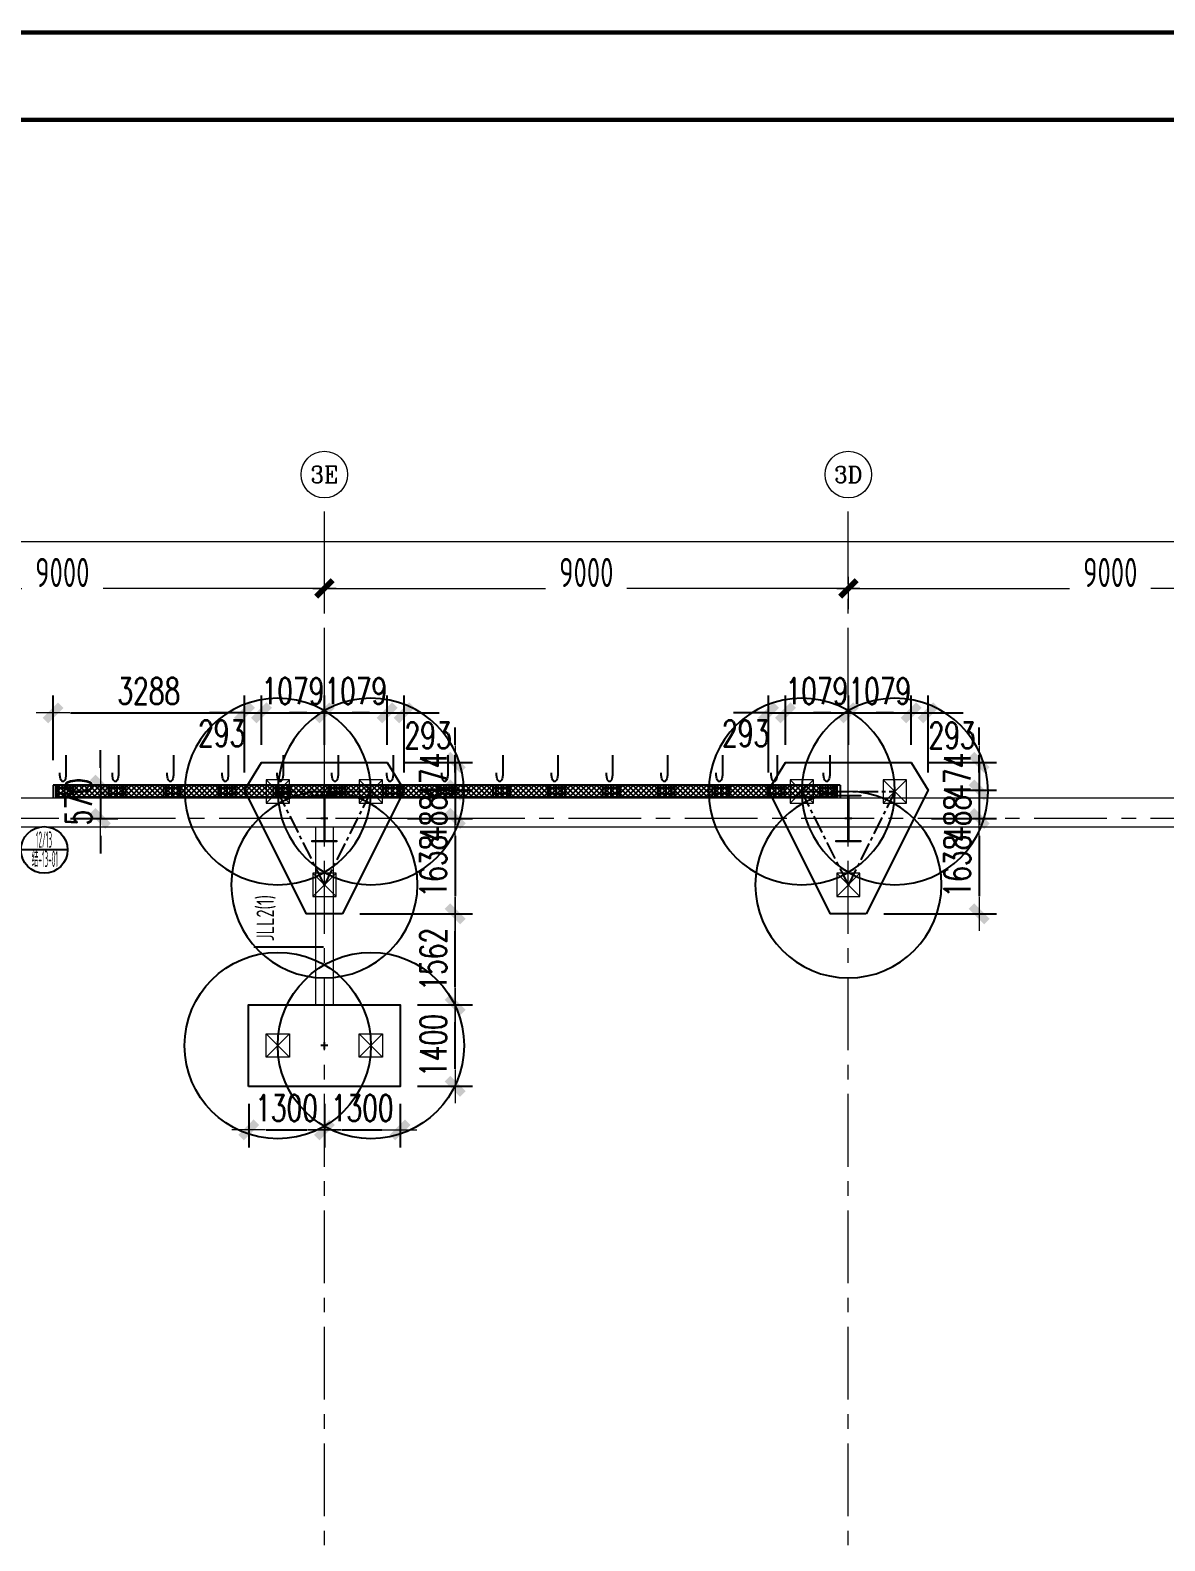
# Model space of a CAD drawing. Extents: x -1201378 to 2367219, y -619313 to 244905.
# Drawn here: x -124811 to -105322, y -195851 to -169915 of the extents above; entities that cross this region are included whole.
import ezdxf
from ezdxf.enums import TextEntityAlignment as Align

# ---------------------------------------------------------------- set-up
doc = ezdxf.new("R2010")
doc.units = 0
doc.header["$LTSCALE"] = 1000
doc.linetypes.add('CENTER', pattern=[2, 1.25, -0.25, 0.25, -0.25])
doc.layers.get('0').update_dxf_attribs({"linetype": 'CONTINUOUS'})
doc.layers.get('Defpoints').update_dxf_attribs({"linetype": 'CONTINUOUS'})
for name, color, linetype in [('0-cxFrame', 155, 'CONTINUOUS'), ('2钢材断面', 2, 'CONTINUOUS'), ('30预埋件', 30, 'CONTINUOUS'), ('40钢材投影', 40, 'CONTINUOUS'), ('A-WINDOW', 140, 'CONTINUOUS'), ('ALT_CEN-0-30', 1, 'CENTER'), ('S-DOTE1', 140, 'CENTER'), ('S-HATCH1-W', 252, 'CONTINUOUS'), ('S-SKL-H', 151, 'CONTINUOUS'), ('S-SS', 111, 'CONTINUOUS'), ('S-XXX', 241, 'CONTINUOUS'), ('结构轮廓线', 1, 'CONTINUOUS')]:
    doc.layers.add(name, color=color, linetype=linetype)
for name, color, linetype, lineweight in [('0-cxText', 131, 'CONTINUOUS', 25), ('S-axis', 111, 'CONTINUOUS', 0), ('S-bkl', 4, 'CONTINUOUS', 0), ('S-col', 2, 'CONTINUOUS', 0), ('S-dim', 81, 'CONTINUOUS', 0), ('S-dote', 5, 'CENTER', 0), ('S-zhuang', 1, 'CONTINUOUS', 0)]:
    doc.layers.add(name, color=color, linetype=linetype, lineweight=lineweight)
doc.styles.add('_TCH_AXIS', font='COMPLEX', dxfattribs={"bigfont": 'GBCBIG'})
doc.styles.add('cx_tuming', font='simhei.ttf')
doc.styles.add('cx_tuqian1', font='')
doc.styles.add('DHTEXT-1', font='romans.shx', dxfattribs={"width": 0.7, "bigfont": 'chinese.shx'})
doc.styles.add('HZS', font='hzs.shx', dxfattribs={"width": 0.7, "bigfont": 'hztxt.shx'})
doc.styles.add('SS1', font='tj-romans1.shx', dxfattribs={"width": 0.7, "bigfont": 'tj-hztxt1.shx'})
doc.styles.add('TSSD_Dimension', font='tssdeng.shx', dxfattribs={"width": 0.7, "bigfont": 'hztxt.shx'})
doc.styles.add('样式 1', font='yjkeng.shx', dxfattribs={"width": 0.7, "height": 300, "bigfont": 'yjkchn.shx'})
doc.styles.add('黑体', font='simhei.ttf', dxfattribs={"width": 0.8})
doc.styles.get('cx_tuqian1').set_extended_font_data('SimSun')
doc.dimstyles.new('S-150-ARCHI', dxfattribs={"dimscale": 150, "dimtxt": 3, "dimasz": 2, "dimexe": 2, "dimexo": 2, "dimgap": 1, "dimtad": 1, "dimdec": 0, "dimzin": 0, "dimdsep": 46, "dimtxsty": 'SS1', "dimblk1": 'TT', "dimblk2": 'TT', "dimsah": 1, "dimcen": 1, "dimclrd": 256, "dimclre": 256, "dimclrt": 256, "dimadec": 0, "dimazin": 0, "dimtfac": 1, "dimtdec": 0, "dimtix": 1, "dimtmove": 2, "dimatfit": 0, "dimldrblk": 'TT', "dimfxl": 2, "dimtolj": 1, "dimtzin": 0, "dimarcsym": 0})
doc.dimstyles.new('TSSD_200_200', dxfattribs={"dimtxt": 500, "dimasz": 200, "dimexe": 200, "dimexo": 500, "dimgap": 200, "dimtad": 1, "dimdec": 0, "dimzin": 0, "dimdsep": 46, "dimtxsty": 'TSSD_Dimension', "dimblk": 'ARCHTICK', "dimcen": 0, "dimdle": 200, "dimclrt": 7, "dimadec": 0, "dimazin": 0, "dimtfac": 1, "dimtdec": 0, "dimtix": 1, "dimtmove": 2, "dimatfit": 3, "dimfxl": 1, "dimtolj": 1, "dimtzin": 0, "dimarcsym": 0})

# ---------------------------------------------------------------- blocks, each defined once
blk = doc.blocks.new('w42343243')
at = {"layer": 'S-col'}
blk.add_lwpolyline([(-165069, 621020), (-164639, 621020), (-164639, 621002), (-164848, 621002), (-164848, 620238), (-164639, 620238), (-164639, 620220), (-165069, 620220), (-165069, 620238), (-164860, 620238), (-164860, 621002), (-165069, 621002)], close=True, dxfattribs=at)
blk = doc.blocks.new('42343')
at = {"layer": 'A-WINDOW'}
for p in [(0, 100), (9000, 100)]:
    blk.add_blockref('w42343243', p, dxfattribs=at)
blk = doc.blocks.new('_ArchTick')
at = {"color": 0, "linetype": 'ByBlock', "const_width": 0.5}
blk.add_lwpolyline([(-0.71, -0.71), (0.71, 0.71)], dxfattribs=at)
blk = doc.blocks.new('*D477')
at = {"layer": 'Defpoints', "color": 0, "transparency": 16777216}
for p in [(-119758, -279500), (-128758, -280358), (-119758, -280358)]:
    blk.add_point(p, dxfattribs=at)
at = {"layer": 'S-axis', "color": 0, "lineweight": -2, "transparency": 16777216}
for p, q in [((-128758, -279858), (-128758, -279300)), ((-119758, -279858), (-119758, -279300)), ((-128958, -279500), (-124957, -279500)), ((-119558, -279500), (-123560, -279500))]:
    blk.add_line(p, q, dxfattribs=at)
at = {"layer": 'S-axis', "color": 0, "lineweight": -2, "transparency": 16777216, "xscale": 200, "yscale": 200, "zscale": 200, "rotation": 180}
blk.add_blockref('_ArchTick', (-128758, -279500), dxfattribs=at)
at = {"layer": 'S-axis', "color": 0, "lineweight": -2, "transparency": 16777216, "xscale": 200, "yscale": 200, "zscale": 200}
blk.add_blockref('_ArchTick', (-119758, -279500), dxfattribs=at)
at = {"layer": 'S-axis', "color": 7, "transparency": 16777216, "insert": (-124258, -279225), "char_height": 500, "attachment_point": 5, "style": 'TSSD_Dimension'}
blk.add_mtext('\\A1;9000', dxfattribs=at)
blk = doc.blocks.new('*D478')
at = {"layer": 'Defpoints', "color": 0, "transparency": 16777216}
for p in [(-110758, -279500), (-119758, -280358), (-110758, -280358)]:
    blk.add_point(p, dxfattribs=at)
at = {"layer": 'S-axis', "color": 0, "lineweight": -2, "transparency": 16777216}
for p, q in [((-119758, -279858), (-119758, -279300)), ((-110758, -279858), (-110758, -279300)), ((-119958, -279500), (-115957, -279500)), ((-110558, -279500), (-114560, -279500))]:
    blk.add_line(p, q, dxfattribs=at)
at = {"layer": 'S-axis', "color": 0, "lineweight": -2, "transparency": 16777216, "xscale": 200, "yscale": 200, "zscale": 200, "rotation": 180}
blk.add_blockref('_ArchTick', (-119758, -279500), dxfattribs=at)
at = {"layer": 'S-axis', "color": 0, "lineweight": -2, "transparency": 16777216, "xscale": 200, "yscale": 200, "zscale": 200}
blk.add_blockref('_ArchTick', (-110758, -279500), dxfattribs=at)
at = {"layer": 'S-axis', "color": 7, "transparency": 16777216, "insert": (-115258, -279225), "char_height": 500, "attachment_point": 5, "style": 'TSSD_Dimension'}
blk.add_mtext('\\A1;9000', dxfattribs=at)
blk = doc.blocks.new('*D479')
at = {"layer": 'Defpoints', "color": 0, "transparency": 16777216}
for p in [(-101758, -279500), (-110758, -280358), (-101758, -280358)]:
    blk.add_point(p, dxfattribs=at)
at = {"layer": 'S-axis', "color": 0, "lineweight": -2, "transparency": 16777216}
for p, q in [((-110758, -279858), (-110758, -279300)), ((-101758, -279858), (-101758, -279300)), ((-110958, -279500), (-106957, -279500)), ((-101558, -279500), (-105560, -279500))]:
    blk.add_line(p, q, dxfattribs=at)
at = {"layer": 'S-axis', "color": 0, "lineweight": -2, "transparency": 16777216, "xscale": 200, "yscale": 200, "zscale": 200, "rotation": 180}
blk.add_blockref('_ArchTick', (-110758, -279500), dxfattribs=at)
at = {"layer": 'S-axis', "color": 0, "lineweight": -2, "transparency": 16777216, "xscale": 200, "yscale": 200, "zscale": 200}
blk.add_blockref('_ArchTick', (-101758, -279500), dxfattribs=at)
at = {"layer": 'S-axis', "color": 7, "transparency": 16777216, "insert": (-106258, -279225), "char_height": 500, "attachment_point": 5, "style": 'TSSD_Dimension'}
blk.add_mtext('\\A1;9000', dxfattribs=at)
blk = doc.blocks.new('*D483')
at = {"layer": 'Defpoints', "color": 0, "transparency": 16777216}
for p in [(-82958, -278700), (-268658, -280258), (-82958, -280258)]:
    blk.add_point(p, dxfattribs=at)
at = {"layer": 'S-axis', "color": 0, "lineweight": -2, "transparency": 16777216}
for p, q in [((-268658, -279758), (-268658, -278500)), ((-82958, -279758), (-82958, -278500)), ((-268858, -278700), (-176749, -278700)), ((-82758, -278700), (-174868, -278700))]:
    blk.add_line(p, q, dxfattribs=at)
at = {"layer": 'S-axis', "color": 0, "lineweight": -2, "transparency": 16777216, "xscale": 200, "yscale": 200, "zscale": 200, "rotation": 180}
blk.add_blockref('_ArchTick', (-268658, -278700), dxfattribs=at)
at = {"layer": 'S-axis', "color": 0, "lineweight": -2, "transparency": 16777216, "xscale": 200, "yscale": 200, "zscale": 200}
blk.add_blockref('_ArchTick', (-82958, -278700), dxfattribs=at)
at = {"layer": 'S-axis', "color": 7, "transparency": 16777216, "insert": (-175808, -278425), "char_height": 500, "attachment_point": 5, "style": 'TSSD_Dimension'}
blk.add_mtext('\\A1;185700', dxfattribs=at)
blk = doc.blocks.new('TK22.A0 L(Dragon)')
at = {"layer": '0-cxFrame', "color": 7, "const_width": 0.5}
blk.add_lwpolyline([(0, 0), (-1486, 0), (-1486, 841), (0, 841)], close=True, dxfattribs=at)
at = {"layer": '0-cxFrame', "const_width": 0.5}
blk.add_lwpolyline([(-80, 10), (-1466, 10), (-1466, 831), (-80, 831)], close=True, dxfattribs=at)
at = {"style": '黑体', "flags": 4}
blk.add_attdef('图幅', text='', height=3.3, dxfattribs=at).set_placement((-40, 3), align=Align.RIGHT)
at = {"layer": '0-cxText', "flags": 4}
for tag, height, style, p in [('建设单位', 3.5, 'cx_tuming', (-45, 240)), ('项目名称', 3.5, 'cx_tuming', (-45, 210)), ('子项名称', 3.5, 'cx_tuming', (-45, 180)), ('工程编号', 3.3, 'cx_tuqian1', (-35, 165)), ('图名1', 3.5, 'cx_tuming', (-45, 87)), ('图名2', 3.5, 'cx_tuming', (-45, 79)), ('图名3', 3.5, 'cx_tuming', (-45, 71)), ('出图日期', 3.3, 'cx_tuqian1', (-39, 60)), ('专业', 3.3, 'cx_tuqian1', (-55, 52)), ('图号', 3.3, 'cx_tuqian1', (-55, 44)), ('版次', 3.3, 'cx_tuqian1', (-20, 44))]:
    blk.add_attdef(tag, text='', height=height, dxfattribs=dict(at, style=style)).set_placement(p, align=Align.MIDDLE)
at = {"layer": 'Defpoints', "color": 6, "flags": 4}
for tag, height, style, p in [('tufu', 3.3, '黑体', (-12, 12)), ('dwfname', 4, 'cx_tuqian1', (-80, 3))]:
    blk.add_attdef(tag, text='', height=height, dxfattribs=dict(at, style=style)).set_placement(p, align=Align.RIGHT)
blk = doc.blocks.new('S-ZHUANG-400')
at = {"layer": 'S-zhuang'}
for p, q in [((200, -200), (-200, 200)), ((-200, -200), (200, 200))]:
    blk.add_line(p, q, dxfattribs=at)
blk.add_lwpolyline([(-200, 200), (200, 200), (200, -200), (-200, -200)], close=True, dxfattribs=at)
blk = doc.blocks.new('CT3')
at = {"layer": 'Defpoints'}
for centre in [(-101758, -256416), (-102558, -258016), (-100958, -258016)]:
    blk.add_circle(centre, 1600, dxfattribs=at)
at = {"layer": 'S-DOTE1', "ltscale": 0.25}
for p, q in [((-101758, -257494), (-101758, -257614)), ((-101698, -257554), (-101818, -257554))]:
    blk.add_line(p, q, dxfattribs=at)
at = {"layer": 'S-DOTE1', "linetype": 'CENTER', "ltscale": 0.25}
blk.add_lwpolyline([(-100958, -258016), (-101758, -256416), (-102558, -258016)], close=True, dxfattribs=at)
at = {"layer": 'S-HATCH1-W'}
blk.add_lwpolyline([(-101449, -255916), (-102067, -255916), (-103130, -258042), (-102837, -258516), (-100680, -258516), (-100387, -258042)], close=True, dxfattribs=at)
at = {"layer": 'S-zhuang', "rotation": 90.00000000000001}
for p in [(-101758, -256416), (-102558, -258016), (-100958, -258016)]:
    blk.add_blockref('S-ZHUANG-400', p, dxfattribs=at)
blk = doc.blocks.new('TT')
blk.add_line((-0.969, 0), (0.969, 0))
at = {"const_width": 0.45}
blk.add_lwpolyline([(-0.442, -0.442), (0.442, 0.442)], dxfattribs=at)
blk = doc.blocks.new('*D1711')
at = {"layer": 'Defpoints', "color": 0, "transparency": 16777216}
for p in [(-120837, -181636), (-120837, -182486), (-121130, -182961)]:
    blk.add_point(p, dxfattribs=at)
at = {"layer": 'S-dim', "lineweight": -2, "transparency": 16777216}
for p, q in [((-121130, -182661), (-121130, -181336)), ((-120837, -182186), (-120837, -181336)), ((-121430, -181636), (-121730, -181636)), ((-121130, -181636), (-120837, -181636)), ((-120537, -181636), (-120237, -181636))]:
    blk.add_line(p, q, dxfattribs=at)
at = {"layer": 'S-dim', "lineweight": -2, "transparency": 16777216, "xscale": 300, "yscale": 300, "zscale": 300}
blk.add_blockref('TT', (-121130, -181636), dxfattribs=at)
at = {"layer": 'S-dim', "lineweight": -2, "transparency": 16777216, "xscale": 300, "yscale": 300, "zscale": 300, "rotation": 180}
blk.add_blockref('TT', (-120837, -181636), dxfattribs=at)
at = {"layer": 'S-dim', "transparency": 16777216, "insert": (-121522, -181988), "char_height": 450, "attachment_point": 5, "style": 'SS1'}
blk.add_mtext('\\A1;293', dxfattribs=at)
blk = doc.blocks.new('*D1712')
at = {"layer": 'Defpoints', "color": 0, "transparency": 16777216}
for p in [(-119758, -181636), (-120837, -182486), (-119758, -182486)]:
    blk.add_point(p, dxfattribs=at)
at = {"layer": 'S-dim', "lineweight": -2, "transparency": 16777216}
for p, q in [((-120837, -182186), (-120837, -181336)), ((-119758, -182186), (-119758, -181336)), ((-121137, -181636), (-121437, -181636)), ((-120837, -181636), (-119758, -181636)), ((-119458, -181636), (-119158, -181636))]:
    blk.add_line(p, q, dxfattribs=at)
at = {"layer": 'S-dim', "lineweight": -2, "transparency": 16777216, "xscale": 300, "yscale": 300, "zscale": 300}
blk.add_blockref('TT', (-120837, -181636), dxfattribs=at)
at = {"layer": 'S-dim', "lineweight": -2, "transparency": 16777216, "xscale": 300, "yscale": 300, "zscale": 300, "rotation": 180}
blk.add_blockref('TT', (-119758, -181636), dxfattribs=at)
at = {"layer": 'S-dim', "transparency": 16777216, "insert": (-120298, -181261), "char_height": 450, "attachment_point": 5, "style": 'SS1'}
blk.add_mtext('\\A1;1079', dxfattribs=at)
blk = doc.blocks.new('*D1713')
at = {"layer": 'Defpoints', "color": 0, "transparency": 16777216}
for p in [(-118680, -181636), (-119758, -182486), (-118680, -182486)]:
    blk.add_point(p, dxfattribs=at)
at = {"layer": 'S-dim', "lineweight": -2, "transparency": 16777216}
for p, q in [((-119758, -182186), (-119758, -181336)), ((-118680, -182186), (-118680, -181336)), ((-120058, -181636), (-120358, -181636)), ((-119758, -181636), (-118680, -181636)), ((-118380, -181636), (-118080, -181636))]:
    blk.add_line(p, q, dxfattribs=at)
at = {"layer": 'S-dim', "lineweight": -2, "transparency": 16777216, "xscale": 300, "yscale": 300, "zscale": 300}
blk.add_blockref('TT', (-119758, -181636), dxfattribs=at)
at = {"layer": 'S-dim', "lineweight": -2, "transparency": 16777216, "xscale": 300, "yscale": 300, "zscale": 300, "rotation": 180}
blk.add_blockref('TT', (-118680, -181636), dxfattribs=at)
at = {"layer": 'S-dim', "transparency": 16777216, "insert": (-119219, -181261), "char_height": 450, "attachment_point": 5, "style": 'SS1'}
blk.add_mtext('\\A1;1079', dxfattribs=at)
blk = doc.blocks.new('*D1714')
at = {"layer": 'Defpoints', "color": 0, "transparency": 16777216}
for p in [(-118387, -181636), (-118680, -182486), (-118387, -182961)]:
    blk.add_point(p, dxfattribs=at)
at = {"layer": 'S-dim', "lineweight": -2, "transparency": 16777216}
for p, q in [((-118680, -182186), (-118680, -181336)), ((-118387, -182661), (-118387, -181336)), ((-118980, -181636), (-119280, -181636)), ((-118680, -181636), (-118387, -181636)), ((-118087, -181636), (-117787, -181636))]:
    blk.add_line(p, q, dxfattribs=at)
at = {"layer": 'S-dim', "lineweight": -2, "transparency": 16777216, "xscale": 300, "yscale": 300, "zscale": 300}
blk.add_blockref('TT', (-118680, -181636), dxfattribs=at)
at = {"layer": 'S-dim', "lineweight": -2, "transparency": 16777216, "xscale": 300, "yscale": 300, "zscale": 300, "rotation": 180}
blk.add_blockref('TT', (-118387, -181636), dxfattribs=at)
at = {"layer": 'S-dim', "transparency": 16777216, "insert": (-117976, -182022), "char_height": 450, "attachment_point": 5, "style": 'SS1'}
blk.add_mtext('\\A1;293', dxfattribs=at)
blk = doc.blocks.new('*D1715')
at = {"layer": 'Defpoints', "color": 0, "transparency": 16777216}
for p in [(-118680, -182486), (-118387, -182961), (-117511, -182961)]:
    blk.add_point(p, dxfattribs=at)
at = {"layer": 'S-dim', "lineweight": -2, "transparency": 16777216}
for p, q in [((-117511, -182186), (-117511, -181886)), ((-118380, -182486), (-117211, -182486)), ((-117511, -182486), (-117511, -182961)), ((-118087, -182961), (-117211, -182961)), ((-117511, -183261), (-117511, -183561))]:
    blk.add_line(p, q, dxfattribs=at)
at = {"layer": 'S-dim', "lineweight": -2, "transparency": 16777216, "xscale": 300, "yscale": 300, "zscale": 300}
for p, rotation in [((-117511, -182486), 270), ((-117511, -182961), 90)]:
    blk.add_blockref('TT', p, dxfattribs=dict(at, rotation=rotation))
at = {"layer": 'S-dim', "transparency": 16777216, "insert": (-117886, -182723), "char_height": 450, "attachment_point": 5, "rotation": 90, "style": 'SS1'}
blk.add_mtext('\\A1;474', dxfattribs=at)
blk = doc.blocks.new('*D1716')
at = {"layer": 'Defpoints', "color": 0, "transparency": 16777216}
for p in [(-118387, -182961), (-118630, -183448), (-117511, -183448)]:
    blk.add_point(p, dxfattribs=at)
at = {"layer": 'S-dim', "lineweight": -2, "transparency": 16777216}
for p, q in [((-117511, -182661), (-117511, -182361)), ((-118087, -182961), (-117211, -182961)), ((-117511, -182961), (-117511, -183448)), ((-118330, -183448), (-117211, -183448)), ((-117511, -183748), (-117511, -184048))]:
    blk.add_line(p, q, dxfattribs=at)
at = {"layer": 'S-dim', "lineweight": -2, "transparency": 16777216, "xscale": 300, "yscale": 300, "zscale": 300}
for p, rotation in [((-117511, -182961), 270), ((-117511, -183448), 90)]:
    blk.add_blockref('TT', p, dxfattribs=dict(at, rotation=rotation))
at = {"layer": 'S-dim', "transparency": 16777216, "insert": (-117886, -183448), "char_height": 450, "attachment_point": 5, "rotation": 90, "style": 'SS1'}
blk.add_mtext('\\A1;488', dxfattribs=at)
blk = doc.blocks.new('*D1717')
at = {"layer": 'Defpoints', "color": 0, "transparency": 16777216}
for p in [(-118630, -183448), (-119449, -185086), (-117511, -185086)]:
    blk.add_point(p, dxfattribs=at)
at = {"layer": 'S-dim', "lineweight": -2, "transparency": 16777216}
for p, q in [((-118330, -183448), (-117211, -183448)), ((-117511, -183748), (-117511, -184786)), ((-119149, -185086), (-117211, -185086))]:
    blk.add_line(p, q, dxfattribs=at)
at = {"layer": 'S-dim', "lineweight": -2, "transparency": 16777216, "xscale": 300, "yscale": 300, "zscale": 300}
for p, rotation in [((-117511, -183448), 90), ((-117511, -185086), 270)]:
    blk.add_blockref('TT', p, dxfattribs=dict(at, rotation=rotation))
at = {"layer": 'S-dim', "transparency": 16777216, "insert": (-117886, -184267), "char_height": 450, "attachment_point": 5, "rotation": 90, "style": 'SS1'}
blk.add_mtext('\\A1;1638', dxfattribs=at)
blk = doc.blocks.new('*D1718')
at = {"layer": 'Defpoints', "color": 0, "transparency": 16777216}
for p in [(-111837, -181636), (-111837, -182486), (-112130, -182961)]:
    blk.add_point(p, dxfattribs=at)
at = {"layer": 'S-dim', "lineweight": -2, "transparency": 16777216}
for p, q in [((-112130, -182661), (-112130, -181336)), ((-111837, -182186), (-111837, -181336)), ((-112430, -181636), (-112730, -181636)), ((-112130, -181636), (-111837, -181636)), ((-111537, -181636), (-111237, -181636))]:
    blk.add_line(p, q, dxfattribs=at)
at = {"layer": 'S-dim', "lineweight": -2, "transparency": 16777216, "xscale": 300, "yscale": 300, "zscale": 300}
blk.add_blockref('TT', (-112130, -181636), dxfattribs=at)
at = {"layer": 'S-dim', "lineweight": -2, "transparency": 16777216, "xscale": 300, "yscale": 300, "zscale": 300, "rotation": 180}
blk.add_blockref('TT', (-111837, -181636), dxfattribs=at)
at = {"layer": 'S-dim', "transparency": 16777216, "insert": (-112522, -181988), "char_height": 450, "attachment_point": 5, "style": 'SS1'}
blk.add_mtext('\\A1;293', dxfattribs=at)
blk = doc.blocks.new('*D1719')
at = {"layer": 'Defpoints', "color": 0, "transparency": 16777216}
for p in [(-110758, -181636), (-111837, -182486), (-110758, -182486)]:
    blk.add_point(p, dxfattribs=at)
at = {"layer": 'S-dim', "lineweight": -2, "transparency": 16777216}
for p, q in [((-111837, -182186), (-111837, -181336)), ((-110758, -182186), (-110758, -181336)), ((-112137, -181636), (-112437, -181636)), ((-111837, -181636), (-110758, -181636)), ((-110458, -181636), (-110158, -181636))]:
    blk.add_line(p, q, dxfattribs=at)
at = {"layer": 'S-dim', "lineweight": -2, "transparency": 16777216, "xscale": 300, "yscale": 300, "zscale": 300}
blk.add_blockref('TT', (-111837, -181636), dxfattribs=at)
at = {"layer": 'S-dim', "lineweight": -2, "transparency": 16777216, "xscale": 300, "yscale": 300, "zscale": 300, "rotation": 180}
blk.add_blockref('TT', (-110758, -181636), dxfattribs=at)
at = {"layer": 'S-dim', "transparency": 16777216, "insert": (-111298, -181261), "char_height": 450, "attachment_point": 5, "style": 'SS1'}
blk.add_mtext('\\A1;1079', dxfattribs=at)
blk = doc.blocks.new('*D1720')
at = {"layer": 'Defpoints', "color": 0, "transparency": 16777216}
for p in [(-109680, -181636), (-110758, -182486), (-109680, -182486)]:
    blk.add_point(p, dxfattribs=at)
at = {"layer": 'S-dim', "lineweight": -2, "transparency": 16777216}
for p, q in [((-110758, -182186), (-110758, -181336)), ((-109680, -182186), (-109680, -181336)), ((-111058, -181636), (-111358, -181636)), ((-110758, -181636), (-109680, -181636)), ((-109380, -181636), (-109080, -181636))]:
    blk.add_line(p, q, dxfattribs=at)
at = {"layer": 'S-dim', "lineweight": -2, "transparency": 16777216, "xscale": 300, "yscale": 300, "zscale": 300}
blk.add_blockref('TT', (-110758, -181636), dxfattribs=at)
at = {"layer": 'S-dim', "lineweight": -2, "transparency": 16777216, "xscale": 300, "yscale": 300, "zscale": 300, "rotation": 180}
blk.add_blockref('TT', (-109680, -181636), dxfattribs=at)
at = {"layer": 'S-dim', "transparency": 16777216, "insert": (-110219, -181261), "char_height": 450, "attachment_point": 5, "style": 'SS1'}
blk.add_mtext('\\A1;1079', dxfattribs=at)
blk = doc.blocks.new('*D1721')
at = {"layer": 'Defpoints', "color": 0, "transparency": 16777216}
for p in [(-109387, -181636), (-109680, -182486), (-109387, -182961)]:
    blk.add_point(p, dxfattribs=at)
at = {"layer": 'S-dim', "lineweight": -2, "transparency": 16777216}
for p, q in [((-109680, -182186), (-109680, -181336)), ((-109387, -182661), (-109387, -181336)), ((-109980, -181636), (-110280, -181636)), ((-109680, -181636), (-109387, -181636)), ((-109087, -181636), (-108787, -181636))]:
    blk.add_line(p, q, dxfattribs=at)
at = {"layer": 'S-dim', "lineweight": -2, "transparency": 16777216, "xscale": 300, "yscale": 300, "zscale": 300}
blk.add_blockref('TT', (-109680, -181636), dxfattribs=at)
at = {"layer": 'S-dim', "lineweight": -2, "transparency": 16777216, "xscale": 300, "yscale": 300, "zscale": 300, "rotation": 180}
blk.add_blockref('TT', (-109387, -181636), dxfattribs=at)
at = {"layer": 'S-dim', "transparency": 16777216, "insert": (-108976, -182022), "char_height": 450, "attachment_point": 5, "style": 'SS1'}
blk.add_mtext('\\A1;293', dxfattribs=at)
blk = doc.blocks.new('*D1722')
at = {"layer": 'Defpoints', "color": 0, "transparency": 16777216}
for p in [(-109680, -182486), (-109387, -182961), (-108511, -182961)]:
    blk.add_point(p, dxfattribs=at)
at = {"layer": 'S-dim', "lineweight": -2, "transparency": 16777216}
for p, q in [((-108511, -182186), (-108511, -181886)), ((-109380, -182486), (-108211, -182486)), ((-108511, -182486), (-108511, -182961)), ((-109087, -182961), (-108211, -182961)), ((-108511, -183261), (-108511, -183561))]:
    blk.add_line(p, q, dxfattribs=at)
at = {"layer": 'S-dim', "lineweight": -2, "transparency": 16777216, "xscale": 300, "yscale": 300, "zscale": 300}
for p, rotation in [((-108511, -182486), 270), ((-108511, -182961), 90)]:
    blk.add_blockref('TT', p, dxfattribs=dict(at, rotation=rotation))
at = {"layer": 'S-dim', "transparency": 16777216, "insert": (-108886, -182723), "char_height": 450, "attachment_point": 5, "rotation": 90, "style": 'SS1'}
blk.add_mtext('\\A1;474', dxfattribs=at)
blk = doc.blocks.new('*D1723')
at = {"layer": 'Defpoints', "color": 0, "transparency": 16777216}
for p in [(-109387, -182961), (-109630, -183448), (-108511, -183448)]:
    blk.add_point(p, dxfattribs=at)
at = {"layer": 'S-dim', "lineweight": -2, "transparency": 16777216}
for p, q in [((-108511, -182661), (-108511, -182361)), ((-109087, -182961), (-108211, -182961)), ((-108511, -182961), (-108511, -183448)), ((-109330, -183448), (-108211, -183448)), ((-108511, -183748), (-108511, -184048))]:
    blk.add_line(p, q, dxfattribs=at)
at = {"layer": 'S-dim', "lineweight": -2, "transparency": 16777216, "xscale": 300, "yscale": 300, "zscale": 300}
for p, rotation in [((-108511, -182961), 270), ((-108511, -183448), 90)]:
    blk.add_blockref('TT', p, dxfattribs=dict(at, rotation=rotation))
at = {"layer": 'S-dim', "transparency": 16777216, "insert": (-108886, -183448), "char_height": 450, "attachment_point": 5, "rotation": 90, "style": 'SS1'}
blk.add_mtext('\\A1;488', dxfattribs=at)
blk = doc.blocks.new('*D1724')
at = {"layer": 'Defpoints', "color": 0, "transparency": 16777216}
for p in [(-109630, -183448), (-110449, -185086), (-108511, -185086)]:
    blk.add_point(p, dxfattribs=at)
at = {"layer": 'S-dim', "lineweight": -2, "transparency": 16777216}
for p, q in [((-109330, -183448), (-108211, -183448)), ((-108511, -183748), (-108511, -184786)), ((-110149, -185086), (-108211, -185086))]:
    blk.add_line(p, q, dxfattribs=at)
at = {"layer": 'S-dim', "lineweight": -2, "transparency": 16777216, "xscale": 300, "yscale": 300, "zscale": 300}
for p, rotation in [((-108511, -183448), 90), ((-108511, -185086), 270)]:
    blk.add_blockref('TT', p, dxfattribs=dict(at, rotation=rotation))
at = {"layer": 'S-dim', "transparency": 16777216, "insert": (-108886, -184267), "char_height": 450, "attachment_point": 5, "rotation": 90, "style": 'SS1'}
blk.add_mtext('\\A1;1638', dxfattribs=at)
blk = doc.blocks.new('CT2')
at = {"layer": 'Defpoints'}
for centre in [(-193625, -186366), (-193625, -187966)]:
    blk.add_circle(centre, 1600, dxfattribs=at)
at = {"layer": 'S-DOTE1', "ltscale": 0.25}
for p, q in [((-193565, -187166), (-193685, -187166)), ((-193625, -187226), (-193625, -187106))]:
    blk.add_line(p, q, dxfattribs=at)
at = {"layer": 'S-HATCH1-W'}
blk.add_lwpolyline([(-194325, -185866), (-192925, -185866), (-192925, -188466), (-194325, -188466)], close=True, dxfattribs=at)
at = {"layer": 'S-zhuang'}
for p in [(-193625, -186366), (-193625, -187966)]:
    blk.add_blockref('S-ZHUANG-400', p, dxfattribs=at)
blk = doc.blocks.new('*D2977')
at = {"layer": 'Defpoints', "color": 0, "transparency": 16777216}
for p in [(-121058, -188048), (-119758, -188048), (-119758, -188796)]:
    blk.add_point(p, dxfattribs=at)
at = {"layer": 'S-dim', "lineweight": -2, "transparency": 16777216}
for p, q in [((-121058, -188348), (-121058, -189096)), ((-119758, -188348), (-119758, -189096)), ((-120758, -188796), (-120058, -188796))]:
    blk.add_line(p, q, dxfattribs=at)
at = {"layer": 'S-dim', "lineweight": -2, "transparency": 16777216, "xscale": 300, "yscale": 300, "zscale": 300, "rotation": 180}
blk.add_blockref('TT', (-121058, -188796), dxfattribs=at)
at = {"layer": 'S-dim', "lineweight": -2, "transparency": 16777216, "xscale": 300, "yscale": 300, "zscale": 300}
blk.add_blockref('TT', (-119758, -188796), dxfattribs=at)
at = {"layer": 'S-dim', "transparency": 16777216, "insert": (-120408, -188421), "char_height": 450, "attachment_point": 5, "style": 'SS1'}
blk.add_mtext('\\A1;1300', dxfattribs=at)
blk = doc.blocks.new('*D2978')
at = {"layer": 'Defpoints', "color": 0, "transparency": 16777216}
for p in [(-119758, -188048), (-118458, -188048), (-118458, -188796)]:
    blk.add_point(p, dxfattribs=at)
at = {"layer": 'S-dim', "lineweight": -2, "transparency": 16777216}
for p, q in [((-119758, -188348), (-119758, -189096)), ((-118458, -188348), (-118458, -189096)), ((-119458, -188796), (-118758, -188796))]:
    blk.add_line(p, q, dxfattribs=at)
at = {"layer": 'S-dim', "lineweight": -2, "transparency": 16777216, "xscale": 300, "yscale": 300, "zscale": 300, "rotation": 180}
blk.add_blockref('TT', (-119758, -188796), dxfattribs=at)
at = {"layer": 'S-dim', "lineweight": -2, "transparency": 16777216, "xscale": 300, "yscale": 300, "zscale": 300}
blk.add_blockref('TT', (-118458, -188796), dxfattribs=at)
at = {"layer": 'S-dim', "transparency": 16777216, "insert": (-119108, -188421), "char_height": 450, "attachment_point": 5, "style": 'SS1'}
blk.add_mtext('\\A1;1300', dxfattribs=at)
blk = doc.blocks.new('*D2979')
at = {"layer": 'Defpoints', "color": 0, "transparency": 16777216}
for p in [(-118458, -186648), (-117511, -186648), (-118458, -188048)]:
    blk.add_point(p, dxfattribs=at)
at = {"layer": 'S-dim', "lineweight": -2, "transparency": 16777216}
for p, q in [((-118158, -186648), (-117211, -186648)), ((-117511, -187748), (-117511, -186948)), ((-118158, -188048), (-117211, -188048))]:
    blk.add_line(p, q, dxfattribs=at)
at = {"layer": 'S-dim', "lineweight": -2, "transparency": 16777216, "xscale": 300, "yscale": 300, "zscale": 300}
for p, rotation in [((-117511, -186648), 90), ((-117511, -188048), 270)]:
    blk.add_blockref('TT', p, dxfattribs=dict(at, rotation=rotation))
at = {"layer": 'S-dim', "transparency": 16777216, "insert": (-117886, -187348), "char_height": 450, "attachment_point": 5, "rotation": 90, "style": 'SS1'}
blk.add_mtext('\\A1;1400', dxfattribs=at)
blk = doc.blocks.new('*D2980')
at = {"layer": 'Defpoints', "color": 0, "transparency": 16777216}
for p in [(-119449, -185086), (-117511, -185086), (-118458, -186648)]:
    blk.add_point(p, dxfattribs=at)
at = {"layer": 'S-dim', "lineweight": -2, "transparency": 16777216}
for p, q in [((-119149, -185086), (-117211, -185086)), ((-117511, -186348), (-117511, -185386)), ((-118158, -186648), (-117211, -186648))]:
    blk.add_line(p, q, dxfattribs=at)
at = {"layer": 'S-dim', "lineweight": -2, "transparency": 16777216, "xscale": 300, "yscale": 300, "zscale": 300}
for p, rotation in [((-117511, -185086), 90), ((-117511, -186648), 270)]:
    blk.add_blockref('TT', p, dxfattribs=dict(at, rotation=rotation))
at = {"layer": 'S-dim', "transparency": 16777216, "insert": (-117886, -185867), "char_height": 450, "attachment_point": 5, "rotation": 90, "style": 'SS1'}
blk.add_mtext('\\A1;1562', dxfattribs=at)
blk = doc.blocks.new('*D6563')
at = {"layer": 'Defpoints', "color": 0, "transparency": 16777216}
for p in [(-121130, -181636), (-124418, -182748), (-121130, -182961)]:
    blk.add_point(p, dxfattribs=at)
at = {"layer": 'S-dim', "lineweight": -2, "transparency": 16777216}
for p, q in [((-124418, -182448), (-124418, -181336)), ((-121130, -182661), (-121130, -181336)), ((-124118, -181636), (-121430, -181636))]:
    blk.add_line(p, q, dxfattribs=at)
at = {"layer": 'S-dim', "lineweight": -2, "transparency": 16777216, "xscale": 300, "yscale": 300, "zscale": 300, "rotation": 180}
blk.add_blockref('TT', (-124418, -181636), dxfattribs=at)
at = {"layer": 'S-dim', "lineweight": -2, "transparency": 16777216, "xscale": 300, "yscale": 300, "zscale": 300}
blk.add_blockref('TT', (-121130, -181636), dxfattribs=at)
at = {"layer": 'S-dim', "transparency": 16777216, "insert": (-122774, -181261), "char_height": 450, "attachment_point": 5, "style": 'SS1'}
blk.add_mtext('\\A1;3288', dxfattribs=at)
blk = doc.blocks.new('*D6564')
at = {"layer": 'Defpoints', "color": 0, "transparency": 16777216}
for p in [(-124418, -182878), (-124418, -183448), (-123604, -183448)]:
    blk.add_point(p, dxfattribs=at)
at = {"layer": 'S-dim', "lineweight": -2, "transparency": 16777216}
for p, q in [((-123604, -182578), (-123604, -182278)), ((-124118, -182878), (-123304, -182878)), ((-123604, -182878), (-123604, -183448)), ((-124118, -183448), (-123304, -183448)), ((-123604, -183748), (-123604, -184048))]:
    blk.add_line(p, q, dxfattribs=at)
at = {"layer": 'S-dim', "lineweight": -2, "transparency": 16777216, "xscale": 300, "yscale": 300, "zscale": 300}
for p, rotation in [((-123604, -182878), 270), ((-123604, -183448), 90)]:
    blk.add_blockref('TT', p, dxfattribs=dict(at, rotation=rotation))
at = {"layer": 'S-dim', "transparency": 16777216, "insert": (-123979, -183163), "char_height": 450, "attachment_point": 5, "rotation": 90, "style": 'SS1'}
blk.add_mtext('\\A1;570', dxfattribs=at)
blk = doc.blocks.new('3号一层翻口')
at = {"layer": '结构轮廓线', "color": 1, "ltscale": 500}
for p, q in [((-410898, -182878), (-424418, -182878)), ((-424418, -182878), (-424418, -183098)), ((-410898, -182878), (-410898, -183098))]:
    blk.add_line(p, q, dxfattribs=at)
blk = doc.blocks.new('20250902145151')
at = {"layer": '2钢材断面'}
for p, q in [((150, 100), (-150, 100)), ((-150, 100), (-150, -100)), ((150, -100), (150, 100)), ((-150, -100), (150, -100))]:
    blk.add_line(p, q, dxfattribs=at)
at = {"layer": '40钢材投影'}
for centre, radius in [((-100, 50), 10), ((-100, 50), 5), ((0, 50), 10), ((0, 50), 5), ((100, 50), 10), ((100, 50), 5), ((-100, -50), 10), ((-100, -50), 5), ((0, -50), 10), ((0, -50), 5), ((100, -50), 10), ((100, -50), 5)]:
    blk.add_circle(centre, radius, dxfattribs=at)
at = {"layer": 'ALT_CEN-0-30', "ltscale": 20}
for p, q in [((-150, 50), (150, 50)), ((-100, 100), (-100, -100)), ((0, 100), (0, -100)), ((100, 100), (100, -100)), ((-150, -50), (150, -50))]:
    blk.add_line(p, q, dxfattribs=at)
blk = doc.blocks.new('20250912153858')
at = {"ltscale": 50}
blk.add_blockref('20250902145151', (0, 100), dxfattribs=at)
at = {"layer": '30预埋件', "style": 'DHTEXT-1', "text_generation_flag": 6, "width": 0.55}
blk.add_attdef('B', (105, -65), '', height=450, dxfattribs=at)
blk = doc.blocks.new('3#轴网')
at = {"layer": 'S-axis'}
for centre in [(-119758.5, -277544.2), (-110758.5, -277544.2)]:
    blk.add_circle(centre, 400, dxfattribs=at)
at = {"layer": 'S-dote'}
for p, q in [((-119758.5, -363428.2), (-119758.5, -277944.2)), ((-110758.5, -363428.2), (-110758.5, -277944.2)), ((-78316.2, -283448.2), (-273210.6, -283448.2))]:
    blk.add_line(p, q, dxfattribs=at)
at = {"layer": 'S-axis', "style": '_TCH_AXIS'}
for s, height, p, p2 in [('3E', 288.12, (-119998.6, -277688.3), (-119518.4, -277688.3)), ('3D', 282.17, (-111000.3, -277685.3), (-110516.6, -277685.3))]:
    blk.add_text(s, height=height, dxfattribs=at).set_placement(p, p2, align=Align.FIT)
at = {"layer": 'S-axis'}
for base, p1, p2, picture, middle in [((-82958.5, -278700.4), (-268658.5, -280258.4), (-82958.5, -280258.4), '*D483', (-175808.5, -278425.4)), ((-119758.5, -279500.4), (-128758.5, -280358.4), (-119758.5, -280358.4), '*D477', (-124258.5, -279225.4)), ((-110758.5, -279500.4), (-119758.5, -280358.4), (-110758.5, -280358.4), '*D478', (-115258.5, -279225.4)), ((-101758.5, -279500.4), (-110758.5, -280358.4), (-101758.5, -280358.4), '*D479', (-106258.5, -279225.4))]:
    dim = blk.add_linear_dim(base=base, p1=p1, p2=p2, angle=0, dimstyle='TSSD_200_200', dxfattribs=at)
    dim.commit()
    dim.dimension.update_dxf_attribs({"geometry": picture, "text_midpoint": middle, "dimtype": 161})

msp = doc.modelspace()

# ---------------------------------------------------------------- hatches: boundary and pattern name
at = {"layer": 'S-HATCH1-W'}
h = msp.add_hatch(dxfattribs=at)
h.set_pattern_fill('ANSI37', color=256, scale=20)
h.paths.add_polyline_path([(-110948.5, -182878.2), (-124368.5, -182878.2), (-124368.5, -183078.1), (-110948.5, -183078.1)])

# ---------------------------------------------------------------- linework, layer by layer
at = {"layer": 'S-bkl'}
for p, q in [((-103058.5, -183098.2), (-251012.9, -183098.2)), ((-103028.5, -183597.3), (-250596.6, -183597.3)), ((-119908.5, -183598.2), (-119908.5, -186648.2)), ((-119608.5, -183598.2), (-119608.5, -186648.2))]:
    msp.add_line(p, q, dxfattribs=at)
at = {"layer": 'S-HATCH1-W', "elevation": 0}
msp.add_lwpolyline([(-110948.5, -182878.2), (-124368.5, -182878.2), (-124368.5, -183078.1), (-110948.5, -183078.1)], close=True, dxfattribs=at)
at = {"layer": 'S-SKL-H'}
msp.add_line((-119775.7, -185660.3), (-120968.5, -185660.3), dxfattribs=at)
at = {"layer": 'S-XXX'}
msp.add_line((-124169, -183989.8), (-125377.1, -183989.8), dxfattribs=at)
msp.add_circle((-124569, -183989.8), 400, dxfattribs=at)

# ---------------------------------------------------------------- block references
at = {"layer": '0-cxFrame', "xscale": 150, "yscale": 150, "zscale": 150}
msp.add_blockref('TK22.A0 L(Dragon)', (-64991.7, -296102.2), dxfattribs=at)
at = {"layer": 'S-axis'}
msp.add_blockref('3#轴网', (0, 100000), dxfattribs=at)
at = {"layer": 'S-col'}
msp.add_blockref('42343', (45095.7, -804168.2), dxfattribs=at)
at = {"layer": 'S-SS'}
msp.add_blockref('3号一层翻口', (300000, 0), dxfattribs=at)
at = {"layer": 'S-zhuang', "xscale": -1, "rotation": 180}
for p in [(-18000, -441002.4), (-9000, -441002.4)]:
    msp.add_blockref('CT3', p, dxfattribs=at)
at = {"layer": 'S-zhuang', "rotation": 90}
msp.add_blockref('CT2', (-306924.7, 6276.6), dxfattribs=at)
at = {"layer": '结构轮廓线', "ltscale": 500, "rotation": 180}
for p in [(-124218.5, -182878.1), (-123315.6, -182878.1), (-122372.7, -182878.1), (-121429.9, -182878.1), (-120487, -182878.1), (-119544.2, -182878.1), (-118601.3, -182878.1), (-117658.5, -182878.1), (-116715.6, -182878.1), (-115772.7, -182878.1), (-114829.9, -182878.1), (-113887, -182878.1), (-112944.2, -182878.1), (-112001.3, -182878.1), (-111098.5, -182878.1)]:
    msp.add_blockref('20250912153858', p, dxfattribs=at).add_auto_attribs({'B': 'J'})

# ---------------------------------------------------------------- texts
at = {"layer": 'S-SKL-H', "style": '样式 1', "width": 0.7}
msp.add_text('JLL2(1)', height=300, rotation=90, dxfattribs=at).set_placement((-120624.2, -185559.5))
at = {"layer": 'S-XXX', "style": 'HZS', "width": 0.3}
for s, p in [('12/13', (-124574.2, -183951.8)), ('结-13-01', (-124558.9, -184283))]:
    msp.add_text(s, height=280, dxfattribs=at).set_placement(p, align=Align.CENTER)

# ---------------------------------------------------------------- dimensions: what is measured, and where the dimension line sits
at = {"layer": 'S-dim'}
for base, p1, p2, picture, middle in [((-121130.3, -181635.7), (-124418.5, -182748.2), (-121130.3, -182960.6), '*D6563', (-122774.4, -181260.7)), ((-119758.5, -181635.7), (-120837.2, -182486.3), (-119758.5, -182486.3), '*D1712', (-120297.8, -181260.7)), ((-118679.7, -181635.7), (-119758.5, -182486.3), (-118679.7, -182486.3), '*D1713', (-119219.1, -181260.7)), ((-110758.5, -181635.7), (-111837.2, -182486.3), (-110758.5, -182486.3), '*D1719', (-111297.8, -181260.7)), ((-109679.7, -181635.7), (-110758.5, -182486.3), (-109679.7, -182486.3), '*D1720', (-110219.1, -181260.7)), ((-119758.5, -188795.8), (-121058.5, -188048.2), (-119758.5, -188048.2), '*D2977', (-120408.5, -188420.8)), ((-118458.5, -188795.8), (-119758.5, -188048.2), (-118458.5, -188048.2), '*D2978', (-119108.5, -188420.8))]:
    dim = msp.add_linear_dim(base=base, p1=p1, p2=p2, dimstyle='S-150-ARCHI', dxfattribs=at)
    dim.commit()
    dim.dimension.update_dxf_attribs({"geometry": picture, "text_midpoint": middle})
for base, p1, p2, picture, middle in [((-120837.2, -181635.7), (-121130.3, -182960.6), (-120837.2, -182486.3), '*D1711', (-121522, -181988.3)), ((-118386.6, -181635.7), (-118679.7, -182486.3), (-118386.6, -182960.6), '*D1714', (-117976.3, -182021.9)), ((-111837.2, -181635.7), (-112130.3, -182960.6), (-111837.2, -182486.3), '*D1718', (-112522, -181988.3)), ((-109386.6, -181635.7), (-109679.7, -182486.3), (-109386.6, -182960.6), '*D1721', (-108976.3, -182021.9))]:
    dim = msp.add_linear_dim(base=base, p1=p1, p2=p2, dimstyle='S-150-ARCHI', dxfattribs=at)
    dim.commit()
    dim.dimension.update_dxf_attribs({"geometry": picture, "text_midpoint": middle, "dimtype": 160})
for base, p1, p2, angle, picture, middle in [((-117510.6, -182960.6), (-118679.7, -182486.3), (-118386.6, -182960.6), 270, '*D1715', (-117885.6, -182723.4)), ((-108510.6, -182960.6), (-109679.7, -182486.3), (-109386.6, -182960.6), 270, '*D1722', (-108885.6, -182723.4)), ((-123604.4, -183448.2), (-124418.5, -182878.2), (-124418.5, -183448.2), 90, '*D6564', (-123979.4, -183163.2)), ((-117510.6, -185086.3), (-118630.4, -183448.2), (-119449.4, -185086.3), 270, '*D1717', (-117885.6, -184267.2)), ((-108510.6, -185086.3), (-109630.4, -183448.2), (-110449.4, -185086.3), 270, '*D1724', (-108885.6, -184267.2)), ((-117510.6, -185086.3), (-118458.5, -186648.2), (-119449.4, -185086.3), 90, '*D2980', (-117885.6, -185867.3)), ((-117510.6, -186648.2), (-118458.5, -188048.2), (-118458.5, -186648.2), 90, '*D2979', (-117885.6, -187348.2))]:
    dim = msp.add_linear_dim(base=base, p1=p1, p2=p2, angle=angle, dimstyle='S-150-ARCHI', dxfattribs=at)
    dim.commit()
    dim.dimension.update_dxf_attribs({"geometry": picture, "text_midpoint": middle})
for base, p1, p2, picture, middle in [((-117510.6, -183448.2), (-118386.6, -182960.6), (-118630.4, -183448.2), '*D1716', (-117885.6, -183448.2)), ((-108510.6, -183448.2), (-109386.6, -182960.6), (-109630.4, -183448.2), '*D1723', (-108885.6, -183448.2))]:
    dim = msp.add_linear_dim(base=base, p1=p1, p2=p2, angle=270, dimstyle='S-150-ARCHI', dxfattribs=at)
    dim.commit()
    dim.dimension.update_dxf_attribs({"geometry": picture, "text_midpoint": middle, "dimtype": 160})

doc.saveas('drawing.dxf')
